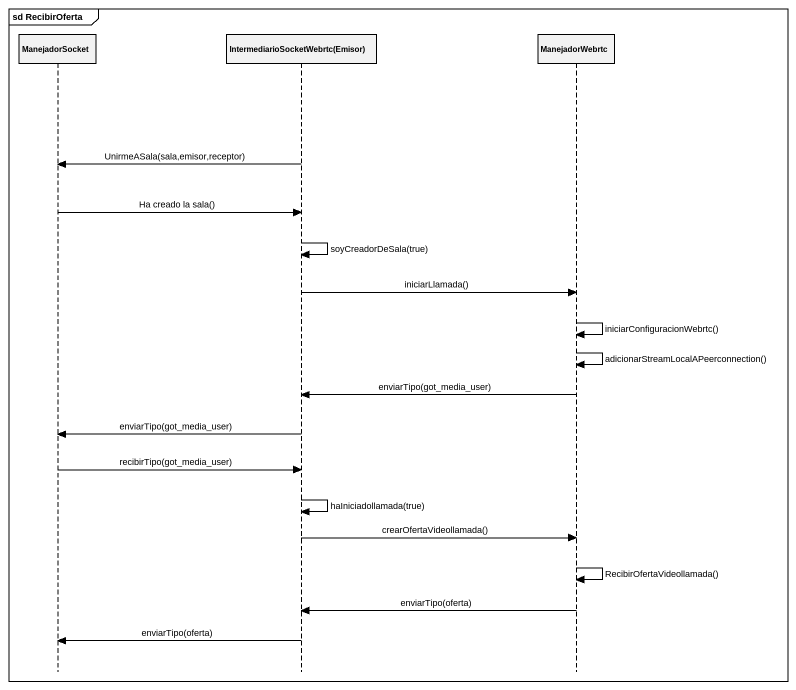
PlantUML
@startuml
mainframe sd RecibirOferta
hide footbox
participant ManejadorSocket
participant "IntermediarioSocketWebrtc(Emisor)" as IntermediarioSocketWebrtc
participant ManejadorWebrtc

IntermediarioSocketWebrtc -> ManejadorSocket : UnirmeASala(sala,emisor,receptor)
ManejadorSocket -> IntermediarioSocketWebrtc : Ha creado la sala()
IntermediarioSocketWebrtc -> IntermediarioSocketWebrtc : soyCreadorDeSala(true)
IntermediarioSocketWebrtc -> ManejadorWebrtc : iniciarLlamada()
ManejadorWebrtc -> ManejadorWebrtc : iniciarConfiguracionWebrtc()
ManejadorWebrtc -> ManejadorWebrtc : adicionarStreamLocalAPeerconnection()
ManejadorWebrtc -> IntermediarioSocketWebrtc : enviarTipo(got_media_user)
IntermediarioSocketWebrtc -> ManejadorSocket : enviarTipo(got_media_user)
ManejadorSocket -> IntermediarioSocketWebrtc : recibirTipo(got_media_user)
IntermediarioSocketWebrtc -> IntermediarioSocketWebrtc : haIniciadollamada(true)
IntermediarioSocketWebrtc -> ManejadorWebrtc : crearOfertaVideollamada()
ManejadorWebrtc -> ManejadorWebrtc : RecibirOfertaVideollamada()
ManejadorWebrtc -> IntermediarioSocketWebrtc : enviarTipo(oferta)
IntermediarioSocketWebrtc -> ManejadorSocket : enviarTipo(oferta)
@enduml
